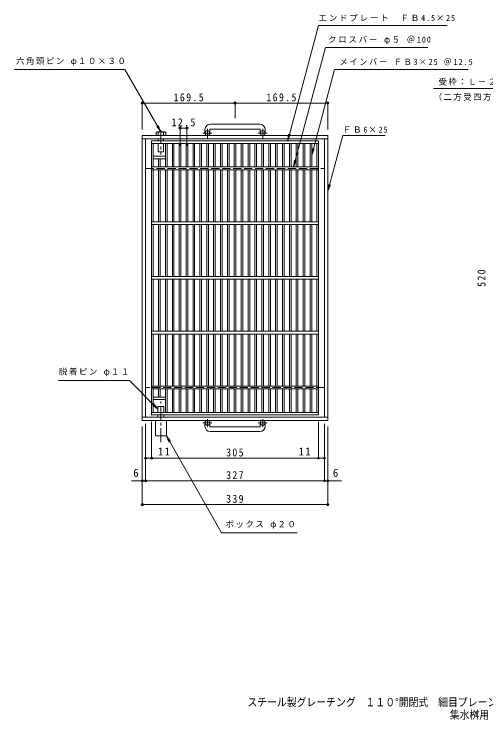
# Model space of a CAD drawing. Units: millimetres, scale not verified. Extents: x -836 to 884, y -688 to 602.
# Drawn here: x -836 to 26, y -688 to 602 of the extents above; entities that cross this region are included whole.
import ezdxf
from ezdxf.enums import TextEntityAlignment as Align

# ---------------------------------------------------------------- set-up
doc = ezdxf.new("R2010")
doc.units = ezdxf.units.MM
doc.header["$LTSCALE"] = 5
doc.header["$PDMODE"] = 32
doc.header["$PDSIZE"] = 4
doc.linetypes.add('CHAIN1', pattern=[8, 5, -1, 1, -1])
doc.linetypes.add('DASHED3', pattern=[4, 3, -1])
for name, color, linetype, lineweight in [('B-1', 2, 'Continuous', 9), ('B-2', 3, 'Continuous', 9), ('B-4', 7, 'Continuous', 9), ('B-5', 7, 'Continuous', 9), ('B-9', 4, 'Continuous', 9), ('F-5_F-5ﾚｲﾔ', 2, 'Continuous', 9)]:
    doc.layers.add(name, color=color, linetype=linetype, lineweight=lineweight)
doc.styles.add('ＭＳ ゴシック', font='')
doc.styles.get('ＭＳ ゴシック').set_extended_font_data('MS Gothic')

msp = doc.modelspace()

# ---------------------------------------------------------------- linework, layer by layer
at = {"layer": 'B-1'}
for p, q in [((-386.965, 401.266), (-476.965, 401.266)), ((-486.965, 391.266), (-486.965, 385.167)), ((-477.965, 391.266), (-477.965, 385.167)), ((-476.965, 392.266), (-386.965, 392.266)), ((-385.965, 391.266), (-385.965, 385.167)), ((-376.965, 391.266), (-376.965, 385.167)), ((-601.465, 380.666), (-601.465, -139.334)), ((-601.465, 380.666), (-262.465, 380.666)), ((-601.465, 374.666), (-262.465, 374.666)), ((-595.464, 374.666), (-595.464, -133.334)), ((-268.465, -133.334), (-268.465, 374.666)), ((-262.465, -139.334), (-262.465, 380.666)), ((-262.465, -133.334), (-601.465, -133.334)), ((-262.465, -139.334), (-601.465, -139.334)), ((-486.965, -149.935), (-486.965, -143.835)), ((-477.965, -149.935), (-477.965, -143.835)), ((-476.965, -150.935), (-386.965, -150.935)), ((-385.965, -149.935), (-385.965, -143.835)), ((-376.965, -149.935), (-376.965, -143.835)), ((-386.965, -159.934), (-476.965, -159.934))]:
    msp.add_line(p, q, dxfattribs=at)
at = {"layer": 'B-1', "linetype": 'CHAIN1'}
for p, q in [((-482.465, 375.559), (-482.465, 392.657)), ((-381.465, 375.559), (-381.465, 392.657)), ((-474.302, 385.167), (-490.709, 385.167)), ((-373.302, 385.167), (-389.709, 385.167)), ((-482.465, -137.227), (-482.465, -151.324)), ((-381.465, -137.227), (-381.465, -151.324)), ((-474.302, -143.835), (-490.709, -143.835)), ((-373.302, -143.835), (-389.709, -143.835))]:
    msp.add_line(p, q, dxfattribs=at)
at = {"layer": 'B-1', "linetype": 'DASHED3'}
for p, q in [((-595.464, 320.667), (-268.465, 320.667)), ((-268.465, -79.334), (-595.464, -79.334))]:
    msp.add_line(p, q, dxfattribs=at)
at = {"layer": 'B-1'}
for centre in [(-482.465, 385.167), (-381.465, 385.167), (-482.465, -143.835), (-381.465, -143.835)]:
    msp.add_circle(centre, 4.5, dxfattribs=at)
for centre, radius, start, end in [((-476.965, 391.266), 10, 90, 180), ((-386.965, 391.266), 10, 0, 90), ((-476.965, 391.266), 1, 90, 180), ((-386.965, 391.266), 1, 0, 90), ((-476.965, -149.935), 10, 180, 270), ((-476.965, -149.935), 1, 180, 270), ((-386.965, -149.935), 10, 270, 0), ((-386.965, -149.935), 1, 270, 0)]:
    msp.add_arc(centre, radius, start, end, dxfattribs=at)
at = {"layer": 'B-2'}
for p, q in [((-584.465, 370.667), (-279.465, 370.667)), ((-584.465, -129.334), (-584.465, 370.667)), ((-584.465, -129.334), (-584.465, 370.667)), ((-584.465, 366.167), (-279.465, 366.167)), ((-581.464, 366.166), (-581.464, 323.166)), ((-559.125, 323.166), (-559.125, 366.167)), ((-556.125, 323.166), (-556.125, 366.167)), ((-546.545, 323.166), (-546.545, 366.166)), ((-543.545, 323.166), (-543.545, 366.166)), ((-533.965, 323.166), (-533.965, 366.166)), ((-530.965, 323.166), (-530.965, 366.166)), ((-521.385, 323.166), (-521.385, 366.166)), ((-518.385, 323.166), (-518.385, 366.166)), ((-508.805, 323.166), (-508.805, 366.166)), ((-505.805, 323.166), (-505.805, 366.166)), ((-496.225, 323.166), (-496.225, 366.166)), ((-493.224, 323.166), (-493.224, 366.166)), ((-483.645, 323.166), (-483.645, 366.166)), ((-480.645, 323.166), (-480.645, 366.166)), ((-471.065, 323.166), (-471.065, 366.166)), ((-468.064, 323.166), (-468.064, 366.166)), ((-458.485, 323.166), (-458.485, 366.166)), ((-455.485, 323.166), (-455.485, 366.166)), ((-445.905, 323.166), (-445.905, 366.166)), ((-442.904, 323.166), (-442.904, 366.166)), ((-433.325, 323.166), (-433.325, 366.166)), ((-430.325, 323.166), (-430.325, 366.166)), ((-420.745, 323.166), (-420.745, 366.166)), ((-417.745, 323.166), (-417.745, 366.166)), ((-408.165, 323.166), (-408.165, 366.166)), ((-405.165, 323.166), (-405.165, 366.166)), ((-395.584, 323.166), (-395.584, 366.166)), ((-392.585, 323.166), (-392.585, 366.166)), ((-383.004, 323.166), (-383.004, 366.166)), ((-380.005, 323.166), (-380.005, 366.166)), ((-370.424, 323.166), (-370.424, 366.166)), ((-367.425, 323.166), (-367.425, 366.166)), ((-357.844, 323.166), (-357.844, 366.166)), ((-354.845, 323.166), (-354.845, 366.166)), ((-345.265, 323.166), (-345.265, 366.166)), ((-342.265, 323.166), (-342.265, 366.166)), ((-332.685, 323.166), (-332.685, 366.166)), ((-329.685, 323.166), (-329.685, 366.166)), ((-320.105, 323.166), (-320.105, 366.166)), ((-317.105, 323.166), (-317.105, 366.166)), ((-307.525, 323.166), (-307.525, 366.166)), ((-304.525, 323.166), (-304.525, 366.166)), ((-294.945, 323.166), (-294.945, 366.166)), ((-291.945, 323.166), (-291.945, 366.166)), ((-282.464, 323.166), (-282.464, 366.166)), ((-571.705, 323.166), (-571.705, 338.167)), ((-568.705, 323.166), (-568.705, 338.167)), ((-584.465, 323.166), (-279.465, 323.166)), ((-584.465, 318.166), (-279.465, 318.166)), ((-581.464, 318.166), (-581.464, 223.167)), ((-571.705, 223.167), (-571.705, 318.166)), ((-568.705, 223.167), (-568.705, 318.166)), ((-559.125, 223.167), (-559.125, 318.166)), ((-556.125, 223.167), (-556.125, 318.166)), ((-546.545, 223.167), (-546.545, 318.166)), ((-543.545, 223.167), (-543.545, 318.166)), ((-533.965, 223.167), (-533.965, 318.166)), ((-530.965, 223.167), (-530.965, 318.166)), ((-521.385, 223.167), (-521.385, 318.166)), ((-518.385, 223.167), (-518.385, 318.166)), ((-508.805, 223.167), (-508.805, 318.166)), ((-505.805, 223.167), (-505.805, 318.166)), ((-496.225, 223.167), (-496.225, 318.166)), ((-493.224, 223.167), (-493.224, 318.166)), ((-483.645, 223.167), (-483.645, 318.166)), ((-480.645, 223.167), (-480.645, 318.166)), ((-471.065, 223.167), (-471.065, 318.166)), ((-468.064, 223.167), (-468.064, 318.166)), ((-458.485, 223.167), (-458.485, 318.166)), ((-455.485, 223.167), (-455.485, 318.166)), ((-445.905, 223.167), (-445.905, 318.166)), ((-442.904, 223.167), (-442.904, 318.166)), ((-433.325, 223.167), (-433.325, 318.166)), ((-430.325, 223.167), (-430.325, 318.166)), ((-420.745, 223.167), (-420.745, 318.166)), ((-417.745, 223.167), (-417.745, 318.166)), ((-408.165, 223.167), (-408.165, 318.166)), ((-405.165, 223.167), (-405.165, 318.166)), ((-395.584, 223.167), (-395.584, 318.166)), ((-392.585, 223.167), (-392.585, 318.166)), ((-383.004, 223.167), (-383.004, 318.166)), ((-380.005, 223.167), (-380.005, 318.166)), ((-370.424, 223.167), (-370.424, 318.166)), ((-367.425, 223.167), (-367.425, 318.166)), ((-357.844, 223.167), (-357.844, 318.166)), ((-354.845, 223.167), (-354.845, 318.166)), ((-345.265, 223.167), (-345.265, 318.166)), ((-342.265, 223.167), (-342.265, 318.166)), ((-332.685, 223.167), (-332.685, 318.166)), ((-329.685, 223.167), (-329.685, 318.166)), ((-320.105, 223.167), (-320.105, 318.166)), ((-317.105, 223.167), (-317.105, 318.166)), ((-307.525, 223.167), (-307.525, 318.166)), ((-304.525, 223.167), (-304.525, 318.166)), ((-294.945, 223.167), (-294.945, 318.166)), ((-291.945, 223.167), (-291.945, 318.166)), ((-282.464, 223.167), (-282.464, 318.166)), ((-584.465, 223.166), (-279.465, 223.166)), ((-584.465, 218.166), (-279.465, 218.166)), ((-581.464, 218.166), (-581.464, 123.166)), ((-571.705, 123.166), (-571.705, 218.166)), ((-568.705, 123.166), (-568.705, 218.166)), ((-559.125, 123.166), (-559.125, 218.166)), ((-556.125, 123.166), (-556.125, 218.166)), ((-546.545, 123.166), (-546.545, 218.166)), ((-543.545, 123.166), (-543.545, 218.166)), ((-533.965, 123.166), (-533.965, 218.166)), ((-530.965, 123.166), (-530.965, 218.166)), ((-521.385, 123.166), (-521.385, 218.166)), ((-518.385, 123.166), (-518.385, 218.166)), ((-508.805, 123.166), (-508.805, 218.166)), ((-505.805, 123.166), (-505.805, 218.166)), ((-496.225, 123.166), (-496.225, 218.166)), ((-493.224, 123.166), (-493.224, 218.166)), ((-483.645, 123.166), (-483.645, 218.166)), ((-480.645, 123.166), (-480.645, 218.166)), ((-471.065, 123.166), (-471.065, 218.166)), ((-468.064, 123.166), (-468.064, 218.166)), ((-458.485, 123.166), (-458.485, 218.166)), ((-455.485, 123.166), (-455.485, 218.166)), ((-445.905, 123.166), (-445.905, 218.166)), ((-442.904, 123.166), (-442.904, 218.166)), ((-433.325, 123.166), (-433.325, 218.166)), ((-430.325, 123.166), (-430.325, 218.166)), ((-420.745, 123.166), (-420.745, 218.166)), ((-417.745, 123.166), (-417.745, 218.166)), ((-408.165, 123.166), (-408.165, 218.166)), ((-405.165, 123.166), (-405.165, 218.166)), ((-395.584, 123.166), (-395.584, 218.166)), ((-392.585, 123.166), (-392.585, 218.166)), ((-383.004, 123.166), (-383.004, 218.166)), ((-380.005, 123.166), (-380.005, 218.166)), ((-370.424, 123.166), (-370.424, 218.166)), ((-367.425, 123.166), (-367.425, 218.166)), ((-357.844, 123.166), (-357.844, 218.166)), ((-354.845, 123.166), (-354.845, 218.166)), ((-345.265, 123.166), (-345.265, 218.166)), ((-342.265, 123.166), (-342.265, 218.166)), ((-332.685, 123.166), (-332.685, 218.166)), ((-329.685, 123.166), (-329.685, 218.166)), ((-320.105, 123.166), (-320.105, 218.166)), ((-317.105, 123.166), (-317.105, 218.166)), ((-307.525, 123.166), (-307.525, 218.166)), ((-304.525, 123.166), (-304.525, 218.166)), ((-294.945, 123.166), (-294.945, 218.166)), ((-291.945, 123.166), (-291.945, 218.166)), ((-282.464, 123.166), (-282.464, 218.166)), ((-584.465, 123.166), (-279.465, 123.166)), ((-584.465, 118.166), (-279.465, 118.166)), ((-581.464, 23.166), (-581.464, 118.166)), ((-571.705, 118.166), (-571.705, 23.166)), ((-568.705, 118.166), (-568.705, 23.166)), ((-559.125, 118.166), (-559.125, 23.166)), ((-556.125, 118.166), (-556.125, 23.166)), ((-546.545, 118.166), (-546.545, 23.166)), ((-543.545, 118.166), (-543.545, 23.166)), ((-533.965, 118.166), (-533.965, 23.166)), ((-530.965, 118.166), (-530.965, 23.166)), ((-521.385, 118.166), (-521.385, 23.166)), ((-518.385, 118.166), (-518.385, 23.166)), ((-508.805, 118.166), (-508.805, 23.166)), ((-505.805, 118.166), (-505.805, 23.166)), ((-496.225, 118.166), (-496.225, 23.166)), ((-493.224, 118.166), (-493.224, 23.166)), ((-483.645, 118.166), (-483.645, 23.166)), ((-480.645, 118.166), (-480.645, 23.166)), ((-471.065, 118.166), (-471.065, 23.166)), ((-468.064, 118.166), (-468.064, 23.166)), ((-458.485, 118.166), (-458.485, 23.166)), ((-455.485, 118.166), (-455.485, 23.166)), ((-445.905, 118.166), (-445.905, 23.166)), ((-442.904, 118.166), (-442.904, 23.166)), ((-433.325, 118.166), (-433.325, 23.166)), ((-430.325, 118.166), (-430.325, 23.166)), ((-420.745, 118.166), (-420.745, 23.166)), ((-417.745, 118.166), (-417.745, 23.166)), ((-408.165, 118.166), (-408.165, 23.166)), ((-405.165, 118.166), (-405.165, 23.166)), ((-395.584, 118.166), (-395.584, 23.166)), ((-392.585, 118.166), (-392.585, 23.166)), ((-383.004, 118.166), (-383.004, 23.166)), ((-380.005, 118.166), (-380.005, 23.166)), ((-370.424, 118.166), (-370.424, 23.166)), ((-367.425, 118.166), (-367.425, 23.166)), ((-357.844, 118.166), (-357.844, 23.166)), ((-354.845, 118.166), (-354.845, 23.166)), ((-345.265, 118.166), (-345.265, 23.166)), ((-342.265, 118.166), (-342.265, 23.166)), ((-332.685, 118.166), (-332.685, 23.166)), ((-329.685, 118.166), (-329.685, 23.166)), ((-320.105, 118.166), (-320.105, 23.166)), ((-317.105, 118.166), (-317.105, 23.166)), ((-307.525, 118.166), (-307.525, 23.166)), ((-304.525, 118.166), (-304.525, 23.166)), ((-294.945, 118.166), (-294.945, 23.166)), ((-291.945, 118.166), (-291.945, 23.166)), ((-282.464, 118.166), (-282.464, 23.166)), ((-584.465, 23.166), (-279.465, 23.166)), ((-584.465, 18.166), (-279.465, 18.166)), ((-581.464, -76.834), (-581.464, 18.166)), ((-571.705, 18.166), (-571.705, -76.834)), ((-568.705, 18.166), (-568.705, -76.834)), ((-559.125, 18.166), (-559.125, -76.834)), ((-556.125, 18.166), (-556.125, -76.834)), ((-546.545, 18.166), (-546.545, -76.834)), ((-543.545, 18.166), (-543.545, -76.834)), ((-533.965, 18.166), (-533.965, -76.834)), ((-530.965, 18.166), (-530.965, -76.834)), ((-521.385, 18.166), (-521.385, -76.834)), ((-518.385, 18.166), (-518.385, -76.834)), ((-508.805, 18.166), (-508.805, -76.834)), ((-505.805, 18.166), (-505.805, -76.834)), ((-496.225, 18.166), (-496.225, -76.834)), ((-493.224, 18.166), (-493.224, -76.834)), ((-483.645, 18.166), (-483.645, -76.834)), ((-480.645, 18.166), (-480.645, -76.834)), ((-471.065, 18.166), (-471.065, -76.834)), ((-468.064, 18.166), (-468.064, -76.834)), ((-458.485, 18.166), (-458.485, -76.834)), ((-455.485, 18.166), (-455.485, -76.834)), ((-445.905, 18.166), (-445.905, -76.834)), ((-442.904, 18.166), (-442.904, -76.834)), ((-433.325, 18.166), (-433.325, -76.834)), ((-430.325, 18.166), (-430.325, -76.834)), ((-420.745, 18.166), (-420.745, -76.834)), ((-417.745, 18.166), (-417.745, -76.834)), ((-408.165, 18.166), (-408.165, -76.834)), ((-405.165, 18.166), (-405.165, -76.834)), ((-395.584, 18.166), (-395.584, -76.834)), ((-392.585, 18.166), (-392.585, -76.834)), ((-383.004, 18.166), (-383.004, -76.834)), ((-380.005, 18.166), (-380.005, -76.834)), ((-370.424, 18.166), (-370.424, -76.834)), ((-367.425, 18.166), (-367.425, -76.834)), ((-357.844, 18.166), (-357.844, -76.834)), ((-354.845, 18.166), (-354.845, -76.834)), ((-345.265, 18.166), (-345.265, -76.834)), ((-342.265, 18.166), (-342.265, -76.834)), ((-332.685, 18.166), (-332.685, -76.834)), ((-329.685, 18.166), (-329.685, -76.834)), ((-320.105, 18.166), (-320.105, -76.834)), ((-317.105, 18.166), (-317.105, -76.834)), ((-307.525, 18.166), (-307.525, -76.834)), ((-304.525, 18.166), (-304.525, -76.834)), ((-294.945, 18.166), (-294.945, -76.834)), ((-291.945, 18.166), (-291.945, -76.834)), ((-282.464, 18.166), (-282.464, -76.834)), ((-584.465, -76.834), (-279.465, -76.834)), ((-584.465, -81.834), (-279.465, -81.834)), ((-581.464, -124.834), (-581.464, -81.834)), ((-571.705, -81.834), (-571.705, -96.834)), ((-568.705, -81.834), (-568.705, -96.834)), ((-559.125, -81.834), (-559.125, -124.834)), ((-556.125, -81.834), (-556.125, -124.834)), ((-546.545, -81.834), (-546.545, -124.834)), ((-543.545, -81.834), (-543.545, -124.834)), ((-533.965, -81.834), (-533.965, -124.834)), ((-530.965, -81.834), (-530.965, -124.834)), ((-521.385, -81.834), (-521.385, -124.834)), ((-518.385, -81.834), (-518.385, -124.834)), ((-508.805, -81.834), (-508.805, -124.834)), ((-505.805, -81.834), (-505.805, -124.834)), ((-496.225, -81.834), (-496.225, -124.834)), ((-493.224, -81.834), (-493.224, -124.834)), ((-483.645, -81.834), (-483.645, -124.834)), ((-480.645, -81.834), (-480.645, -124.834)), ((-471.065, -81.834), (-471.065, -124.834)), ((-468.064, -81.834), (-468.064, -124.834)), ((-458.485, -81.834), (-458.485, -124.834)), ((-455.485, -81.834), (-455.485, -124.834)), ((-445.905, -81.834), (-445.905, -124.834)), ((-442.904, -81.834), (-442.904, -124.834)), ((-433.325, -81.834), (-433.325, -124.834)), ((-430.325, -81.834), (-430.325, -124.834)), ((-420.745, -81.834), (-420.745, -124.834)), ((-417.745, -81.834), (-417.745, -124.834)), ((-408.165, -81.834), (-408.165, -124.834)), ((-405.165, -81.834), (-405.165, -124.834)), ((-395.584, -81.834), (-395.584, -124.834)), ((-392.585, -81.834), (-392.585, -124.834)), ((-383.004, -81.834), (-383.004, -124.834)), ((-380.005, -81.834), (-380.005, -124.834)), ((-370.424, -81.834), (-370.424, -124.834)), ((-367.425, -81.834), (-367.425, -124.834)), ((-357.844, -81.834), (-357.844, -124.834)), ((-354.845, -81.834), (-354.845, -124.834)), ((-345.265, -81.834), (-345.265, -124.834)), ((-342.265, -81.834), (-342.265, -124.834)), ((-332.685, -81.834), (-332.685, -124.834)), ((-329.685, -81.834), (-329.685, -124.834)), ((-320.105, -81.834), (-320.105, -124.834)), ((-317.105, -81.834), (-317.105, -124.834)), ((-307.525, -81.834), (-307.525, -124.834)), ((-304.525, -81.834), (-304.525, -124.834)), ((-294.945, -81.834), (-294.945, -124.834)), ((-291.945, -81.834), (-291.945, -124.834)), ((-282.464, -81.834), (-282.464, -124.834)), ((-279.465, -124.834), (-584.465, -124.834))]:
    msp.add_line(p, q, dxfattribs=at)
at = {"layer": 'B-2', "color": 4}
for p, q in [((-581.464, 342.667), (-559.125, 342.667)), ((-581.464, 338.167), (-559.125, 338.167)), ((-581.464, -96.834), (-559.125, -96.834)), ((-581.464, -101.334), (-559.125, -101.334))]:
    msp.add_line(p, q, dxfattribs=at)
at = {"layer": 'B-2'}
msp.add_lwpolyline([(-279.465, 370.667), (-279.465, -129.334), (-584.465, -129.334)], dxfattribs=at)
at = {"layer": 'B-4'}
for p, q in [((-335.758, 370.667), (-279.328, 581.266)), ((-279.328, 581.266), (-44.396, 581.266)), ((-324.895, 323.166), (-266.455, 541.266)), ((-266.455, 541.266), (-79.482, 541.266)), ((-835.717, 501.266), (-633.398, 501.266)), ((-567.464, 387.066), (-633.398, 501.266)), ((-291.945, 344.666), (-249.984, 501.266)), ((-249.984, 501.266), (-5.854, 501.266)), ((-601.465, 391.666), (-601.465, 441.266)), ((-601.465, 439.766), (-262.465, 439.766)), ((-431.965, 412.266), (-431.965, 441.266)), ((-262.465, 391.666), (-262.465, 441.266)), ((-567.464, 387.066), (-575.074, 396.983)), ((-567.464, 387.066), (-572.248, 398.615)), ((-532.465, 361.623), (-532.465, 395.632)), ((-532.465, 394.132), (-519.885, 394.132)), ((-519.885, 361.623), (-519.885, 395.632)), ((-335.758, 370.667), (-334.127, 383.06)), ((-335.758, 370.667), (-330.975, 382.215)), ((-262.465, 278.967), (-235.215, 380.666)), ((-235.215, 380.666), (-157.715, 380.666)), ((-291.945, 344.666), (-290.314, 357.059)), ((-291.945, 344.666), (-287.162, 356.215)), ((-324.895, 323.166), (-323.263, 335.559)), ((-324.895, 323.166), (-320.111, 334.715)), ((-262.465, 278.967), (-260.833, 291.36)), ((-262.465, 278.967), (-257.681, 290.516)), ((-624.965, -66.834), (-754.755, -66.834)), ((-572.964, -118.834), (-624.965, -66.834)), ((-572.964, -118.834), (-582.881, -111.224)), ((-572.964, -118.834), (-580.574, -108.917)), ((-584.465, -141.834), (-584.465, -209.934)), ((-279.465, -141.834), (-279.465, -209.934)), ((-601.465, -150.334), (-601.465, -294.552)), ((-595.464, -145.834), (-595.464, -251.311)), ((-268.465, -145.834), (-268.465, -251.311)), ((-262.465, -150.334), (-262.465, -294.552)), ((-557.464, -167.334), (-549.855, -177.251)), ((-557.464, -167.334), (-552.681, -178.882)), ((-557.464, -167.334), (-456.454, -344.445)), ((-595.464, -208.434), (-268.465, -208.434)), ((-621.504, -249.811), (-237.428, -249.811)), ((-601.465, -293.052), (-262.465, -293.052)), ((-456.454, -344.445), (-318.289, -344.445))]:
    msp.add_line(p, q, dxfattribs=at)
for p in [(-601.465, 439.766), (-431.965, 439.766), (-262.465, 439.766), (-532.465, 394.132), (-519.885, 394.132), (-595.464, -208.434), (-584.465, -208.434), (-279.465, -208.434), (-268.465, -208.434), (-601.465, -249.811), (-595.464, -249.811), (-268.465, -249.811), (-262.465, -249.811), (-601.465, -293.052), (-262.465, -293.052)]:
    msp.add_point(p, dxfattribs=at)
at = {"layer": 'B-5'}
msp.add_line((-69.013, 466.266), (68.487, 466.266), dxfattribs=at)
at = {"layer": 'B-9'}
for p, q in [((-574.407, 387.066), (-560.522, 387.066)), ((-576.35, 386.323), (-576.35, 380.666)), ((-572.464, 380.666), (-572.464, 386.323)), ((-572.464, 370.667), (-572.464, 374.666)), ((-562.464, 380.666), (-562.464, 386.323)), ((-562.464, 370.667), (-562.464, 374.666)), ((-558.58, 386.323), (-558.58, 380.666)), ((-572.464, 351.478), (-572.464, 366.167)), ((-562.464, 351.478), (-562.464, 366.167)), ((-571.653, 350.666), (-572.464, 351.478)), ((-563.276, 350.666), (-571.653, 350.666)), ((-563.276, 350.666), (-562.464, 351.478)), ((-561.964, -114.334), (-572.964, -114.334)), ((-572.964, -124.834), (-572.964, -114.334)), ((-561.964, -124.834), (-561.964, -114.334)), ((-577.465, -139.334), (-577.465, -167.334)), ((-572.964, -133.334), (-572.964, -129.334)), ((-561.964, -133.334), (-561.964, -129.334)), ((-557.464, -139.334), (-557.464, -167.334)), ((-557.464, -167.334), (-577.465, -167.334))]:
    msp.add_line(p, q, dxfattribs=at)
at = {"layer": 'B-9', "linetype": 'CHAIN1'}
for p, q in [((-567.464, 390.265), (-567.464, 345.633)), ((-567.464, -178.861), (-567.464, -104.937))]:
    msp.add_line(p, q, dxfattribs=at)
at = {"layer": 'B-9'}
for centre, radius, start, end in [((-574.407, 384.156), 2.91, 48.12389, 131.8763), ((-567.464, 369.876), 17.19, 73.09029, 106.90971), ((-560.522, 384.156), 2.91, 48.1237, 131.87611)]:
    msp.add_arc(centre, radius, start, end, dxfattribs=at)

# ---------------------------------------------------------------- texts
at = {"layer": 'B-4', "color": 2, "style": 'ＭＳ ゴシック'}
for p in [(-617.967, -246.811), (-253.29, -246.811)]:
    msp.add_text('6', height=14.66, dxfattribs=at).set_placement(p, align=Align.BOTTOM_LEFT)
at = {"layer": 'B-4', "char_height": 11, "attachment_point": 7, "style": 'ＭＳ ゴシック'}
for s, insert in [('\\T1.22;エンドプレート\\~\\~ＦＢ4.5×25', (-279.396, 589.027)), ('\\T1.21;クロスバー\\~φ５\\~＠100', (-261.982, 547.256)), ('\\T1.18;六角頭ピン\\~φ１０×３０', (-832.148, 508.113)), ('\\T1.23;\\W0.95;メインバー\\~ＦＢ3×25\\~＠12.5', (-240.854, 508.502)), ('\\T1.23;ＦＢ6×25', (-235.215, 385.666)), ('\\T1.18;脱着ピン\\~φ１１', (-753.715, -58.879)), ('\\T1.18;ボックス\\~φ２０', (-449.406, -337.303))]:
    msp.add_mtext(s, dxfattribs=dict(at, insert=insert))
at = {"layer": 'B-4', "color": 2, "char_height": 14.66, "attachment_point": 7, "style": 'ＭＳ ゴシック'}
for s, insert in [('\\T1.28;\\W0.9;169.5', (-544.215, 442.766)), ('\\T1.28;\\W0.9;169.5', (-374.715, 442.766)), ('\\T1.28;\\W0.9;12.5', (-548.05, 397.132)), ('\\T1.27;\\W0.95;11', (-572.605, -203.434)), ('\\T1.27;\\W0.9;305', (-448.215, -205.434)), ('\\T1.27;\\W0.95;11', (-315.665, -203.434)), ('\\T1.27;\\W0.9;327', (-448.215, -246.811)), ('\\T1.27;\\W0.9;339', (-448.215, -290.052))]:
    msp.add_mtext(s, dxfattribs=dict(at, insert=insert))
at = {"layer": 'B-4', "color": 2, "insert": (25.919, 104.416), "char_height": 14.66, "attachment_point": 7, "rotation": 90, "style": 'ＭＳ ゴシック'}
msp.add_mtext('\\T1.27;\\W0.9;520', dxfattribs=at)
at = {"layer": 'B-5', "char_height": 11, "attachment_point": 7, "style": 'ＭＳ ゴシック'}
for s, insert in [('\\T1.17;受枠：Ｌ－２５', (-60.263, 471.927)), ('\\T1.17;（二方受四方枠）', (-69.013, 443.896))]:
    msp.add_mtext(s, dxfattribs=dict(at, insert=insert))
at = {"layer": 'F-5_F-5ﾚｲﾔ', "style": 'ＭＳ ゴシック', "width": 0.9}
for s, p in [('スチール製グレーチング\u3000１１０°開閉式\u3000細目プレーンタイプ', (-409.447, -665.515)), ('集水桝用\u3000ＱＳＦ ４３２５', (-39.5, -688.582))]:
    msp.add_text(s, height=14.66, dxfattribs=at).set_placement(p, align=Align.BOTTOM_LEFT)

doc.saveas('drawing.dxf')
